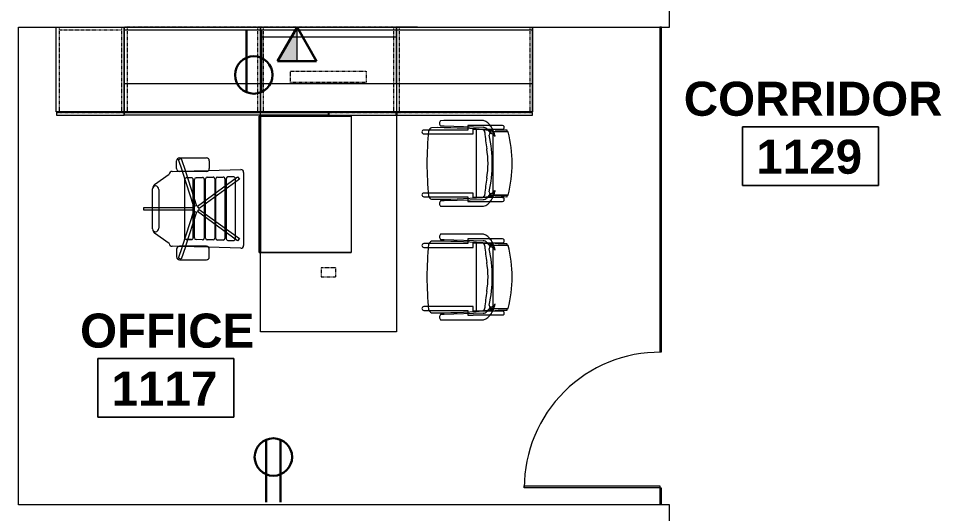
# Model space of a CAD drawing. Header units: inches. Extents: x -1221 to 179, y -822 to 880.
# Drawn here: x -276.9 to -32.7, y -57.3 to 73.6 of the extents above; entities that cross this region are included whole.
import ezdxf

# ---------------------------------------------------------------- set-up
doc = ezdxf.new("R2010")
doc.units = ezdxf.units.IN
doc.header["$MEASUREMENT"] = 0
doc.linetypes.add('X1$0$Dash', pattern=[0.25, 0.125, -0.125])
for name, color, linetype, lineweight in [('X1$0$A-ANNO-NOTE', 131, 'Continuous', 30), ('X1$0$A-AREA-IDEN', 2, 'Continuous', 9), ('X1$0$A-DOOR', 31, 'Continuous', 13), ('X1$0$A-WALL', 113, 'Continuous', 9), ('X1$0$I-FURN', 30, 'Continuous', 9), ('X1$0$I-FURN-PNLS', 30, 'X1$0$Dash', 9), ('X1$0$I-WALL', 2, 'Continuous', 9)]:
    doc.layers.add(name, color=color, linetype=linetype, lineweight=lineweight)
doc.styles.add('X1$0$Swis721 Lt BT_B', font='', dxfattribs={"height": 9})
doc.styles.get('X1$0$Swis721 Lt BT_B').set_extended_font_data('Swis721 Lt BT', bold=True)

# ---------------------------------------------------------------- blocks, each defined once
blk = doc.blocks.new('X1$0$Single Glass Door - 36_ x 84_-4893000-FIRST FLOOR POWER _ SIGNAL')
at = {"layer": 'X1$0$A-DOOR', "lineweight": 20}
for p, q in [((17.40625, -0.25), (17.90625, -0.25)), ((17.40625, -36.0625), (17.40625, -0.25)), ((17.90625, -0.25), (17.90625, -36.0625)), ((17.90625, -36.0625), (17.40625, -36.0625))]:
    blk.add_line(p, q, dxfattribs=at)
at = {"layer": 'X1$0$A-DOOR', "lineweight": 9}
blk.add_arc((17.90625, -0.25), 35.8125, 179.5, 270, dxfattribs=at)
blk = doc.blocks.new('X1$0$F - EXECUTIVE DESK 2 - F - EXECUTIVE DESK 2-V16-FIRST FLOOR POWER _ SIGNAL')
at = {"layer": 'X1$0$I-FURN'}
for p, q in [((23.5, -35.87), (23.5, -12)), ((23.5, -12), (23.5, -35.86)), ((23.5, -12), (59.5, -12)), ((23.5, -12), (59.5, -12)), ((59.5, -35.86), (59.5, -12)), ((59.5, -12), (59.5, -35.87)), ((23.5, -35.87), (23.5, -35.99)), ((23.5, -36), (23.5, -35.87)), ((23.5, -35.87), (23.5, -35.94)), ((23.5, -35.93), (23.5, -35.87)), ((59.5, -35.87), (23.5, -35.87)), ((59.5, -35.87), (23.5, -35.87)), ((23.5, -35.99), (23.5, -35.93)), ((23.5, -35.94), (23.5, -36)), ((23.5, -36), (23.5, -36.1)), ((23.5, -36.37), (23.5, -36)), ((23.5, -36.18), (23.5, -36)), ((23.5, -36.02), (23.5, -36.08)), ((23.5, -36.13), (23.5, -36.18)), ((23.5, -36.17), (23.5, -36.37)), ((23.5, -36.37), (59.5, -36.37)), ((59.5, -35.87), (59.5, -35.93)), ((59.5, -36), (59.5, -35.87)), ((59.5, -35.87), (59.5, -36)), ((59.5, -35.99), (59.5, -35.87)), ((59.5, -35.93), (59.5, -35.99)), ((59.5, -36), (59.5, -36.18)), ((59.5, -36), (59.5, -36.37)), ((59.5, -36.1), (59.5, -36)), ((59.5, -36.08), (59.5, -36.02)), ((59.5, -36.18), (59.5, -36.13)), ((59.5, -36.22), (59.5, -36.17)), ((59.5, -36.3), (59.5, -36.22)), ((59.5, -36.35), (59.5, -36.3)), ((59.5, -36.37), (59.5, -36.35)), ((37.84, -49.71), (37.6, -41.21)), ((38.35, -40.44), (57.65, -40.44)), ((58.4, -41.21), (58.16, -49.71)), ((39.55, -43.05), (39.55, -44.59)), ((39.55, -43.05), (39.55, -44.59)), ((39.56, -42.02), (40.16, -41.57)), ((47.26, -52.62), (39.56, -42.02)), ((55.91, -42.61), (39.99, -42.61)), ((55.91, -42.61), (39.99, -42.61)), ((40.16, -41.57), (47.86, -52.17)), ((48.14, -52.17), (55.84, -41.57)), ((56.44, -42.02), (48.74, -52.62)), ((55.84, -41.57), (56.44, -42.02)), ((56.35, -44.59), (56.35, -43.05)), ((56.35, -44.59), (56.35, -43.05)), ((39.61, -47.35), (39.61, -45.85)), ((39.61, -47.35), (39.61, -45.85)), ((39.99, -45.03), (55.9, -45.03)), ((39.99, -45.03), (55.9, -45.03)), ((40.06, -45.41), (55.82, -45.41)), ((40.06, -45.41), (55.82, -45.41)), ((56.26, -45.85), (56.26, -47.35)), ((56.26, -45.85), (56.26, -47.35)), ((39.61, -50.08), (39.61, -48.51)), ((39.61, -50.08), (39.61, -48.51)), ((55.82, -47.79), (40.06, -47.79)), ((55.82, -47.79), (40.06, -47.79)), ((40.06, -48.07), (55.78, -48.07)), ((40.06, -48.07), (55.78, -48.07)), ((56.22, -48.51), (56.22, -50.08)), ((56.22, -48.51), (56.22, -50.08)), ((34.54, -57.42), (34.54, -50.28)), ((35.28, -49.53), (37.36, -49.53)), ((38.06, -57.42), (37.84, -49.74)), ((38.11, -50.28), (38.11, -57.42)), ((55.78, -50.52), (40.06, -50.52)), ((55.78, -50.52), (40.06, -50.52)), ((40.12, -50.88), (55.75, -50.88)), ((40.12, -50.88), (55.75, -50.88)), ((57.9, -50.28), (57.9, -57.42)), ((58.16, -49.74), (57.94, -57.42)), ((60.72, -49.53), (58.64, -49.53)), ((61.47, -57.42), (61.47, -50.28)), ((38.11, -55.82), (47.17, -52.87)), ((47.41, -53.59), (38.15, -56.6)), ((39.76, -53.03), (39.68, -51.34)), ((39.68, -51.34), (39.76, -53.03)), ((55.67, -53.45), (40.2, -53.45)), ((55.67, -53.45), (40.2, -53.45)), ((47.17, -52.87), (47.41, -53.59)), ((47.86, -52.17), (47.26, -52.62)), ((48.74, -52.62), (48.14, -52.17)), ((48.6, -53.59), (48.83, -52.87)), ((57.85, -56.6), (48.6, -53.59)), ((48.83, -52.87), (57.9, -55.82)), ((56.19, -51.34), (56.11, -53.03)), ((56.19, -51.34), (56.11, -53.03)), ((34.71, -56.92), (38.01, -55.85)), ((38.01, -55.85), (38.11, -55.82)), ((39.8, -54.24), (39.84, -55.66)), ((39.8, -54.24), (39.84, -55.66)), ((55.67, -53.79), (40.24, -53.79)), ((40.24, -53.79), (55.67, -53.79)), ((40.28, -56.09), (55.63, -56.09)), ((40.28, -56.09), (55.63, -56.09)), ((47.63, -53.75), (48.38, -53.75)), ((47.63, -64.52), (47.63, -53.75)), ((48.38, -53.75), (48.38, -64.52)), ((56.07, -55.66), (56.11, -54.24)), ((56.11, -54.24), (56.07, -55.66)), ((57.9, -55.82), (57.99, -55.85)), ((57.99, -55.85), (61.29, -56.92)), ((34.95, -57.64), (34.71, -56.92)), ((38.04, -56.63), (34.95, -57.64)), ((37.36, -58.17), (35.28, -58.17)), ((38.11, -56.61), (38.04, -56.63)), ((38.06, -57.65), (38.06, -57.47)), ((38.11, -59.31), (38.06, -57.65)), ((57.94, -57.65), (57.89, -59.31)), ((57.96, -56.63), (57.9, -56.61)), ((57.94, -57.47), (57.94, -57.65)), ((61.06, -57.64), (57.96, -56.63)), ((58.64, -58.17), (60.72, -58.17)), ((61.29, -56.92), (61.06, -57.64)), ((41.56, -63.98), (38.81, -60.13)), ((57.19, -60.13), (54.44, -63.98)), ((42.87, -62.9), (53.13, -62.9)), ((53.31, -64.52), (42.69, -64.52)), ((53.27, -64.52), (42.73, -64.52)), ((47.63, -66.85), (47.63, -64.52)), ((48.38, -64.52), (48.38, -66.85)), ((48.38, -66.85), (47.63, -66.85))]:
    blk.add_line(p, q, dxfattribs=at)
for centre, radius, start, end in [((38.35, -41.19), 0.75, 90, 181.6253), ((57.65, -41.19), 0.75, 358.3747, 90), ((35.28, -50.28), 0.746, 90, 180), ((37.36, -50.28), 0.746, 0, 90), ((58.64, -50.28), 0.746, 90, 180), ((60.72, -50.28), 0.746, 0, 90), ((35.28, -57.42), 0.746, 180, 270), ((37.36, -57.42), 0.746, 270, 0), ((58.64, -57.42), 0.746, 180, 270), ((60.72, -57.42), 0.746, 270, 0), ((38.97, -59.29), 0.861, 181.6253, 259.2912), ((57.03, -59.29), 0.861, 280.7088, 358.3747), ((42.87, -63.87), 0.972, 90, 170), ((53.13, -63.87), 0.972, 10, 90), ((42.72, -63.02), 1.5, 219.5448, 268.6344), ((42.73, -63.71), 0.819, 180, 270), ((53.27, -63.71), 0.819, 270, 0), ((53.28, -63.02), 1.5, 271.3656, 320.4552)]:
    blk.add_arc(centre, radius, start, end, dxfattribs=at)
for centre, major_axis, ratio, start_param, end_param in [((39.99, -43.05), (0.441, 0), 0.994522, 1.570796, 3.141593), ((39.99, -43.05), (0.441, 0), 0.994522, 1.570796, 3.141593), ((55.91, -43.05), (0.441, 0), 0.994522, 0, 1.570796), ((55.91, -43.05), (0.441, 0), 0.994522, 0, 1.570796), ((39.99, -44.59), (0.441, 0), 0.994522, 3.141593, 4.712389), ((39.99, -44.59), (-0.441, 0), 0.994522, 0, 1.570796), ((40.06, -45.85), (0.441, 0), 0.999591, 1.570796, 3.141593), ((40.06, -45.85), (0.441, 0), 0.999591, 1.570796, 3.141593), ((55.82, -45.85), (0.441, 0), 0.999591, 0, 1.570796), ((55.82, -45.85), (-0.441, 0), 0.999591, 3.141593, 4.712389), ((55.9, -44.59), (-0.442, 0), 0.994522, 1.570796, 3.141593), ((55.9, -44.59), (-0.442, 0), 0.994522, 1.570796, 3.141593), ((40.06, -47.35), (0.441, 0), 0.999591, 3.141593, 4.712389), ((40.06, -47.35), (-0.441, 0), 0.999591, 0, 1.570796), ((40.06, -48.51), (0.441, 0), 0.999403, 1.570796, 3.141593), ((40.06, -48.51), (0.441, 0), 0.999403, 1.570796, 3.141593), ((55.78, -48.51), (0.441, 0), 0.999403, 0, 1.570796), ((55.78, -48.51), (0.441, 0), 0.999403, 0, 1.570796), ((55.82, -47.35), (0.441, 0), 0.999591, 4.712389, 6.283185), ((55.82, -47.35), (0.441, 0), 0.999591, 4.712389, 6.283185), ((40.06, -50.08), (0.441, 0), 0.999403, 3.141593, 4.712389), ((40.06, -50.08), (0.441, 0), 0.999403, 3.141593, 4.712389), ((40.12, -51.32), (0.441, 0), 0.998574, 1.570796, 3.191177), ((40.12, -51.32), (0.441, 0), 0.998574, 1.570796, 3.191177), ((55.75, -51.32), (0.441, 0), 0.998574, 6.233601, 7.853982), ((55.75, -51.32), (0.441, 0), 0.998574, 6.233601, 7.853982), ((55.78, -50.08), (0.441, 0), 0.999403, 4.712389, 6.283185), ((55.78, -50.08), (0.441, 0), 0.999403, 4.712389, 6.283185), ((40.2, -53.01), (0.441, 0), 0.998574, 3.191177, 4.712389), ((40.2, -53.01), (0.441, 0), 0.998574, 3.191177, 4.712389), ((55.67, -53.01), (0.441, 0), 0.998574, 4.712389, 6.233601), ((55.67, -53.01), (0.441, 0), 0.998574, 4.712389, 6.233601), ((40.24, -54.23), (0.441, 0), 0.99965, 1.570796, 3.16704), ((40.24, -54.23), (0.441, 0), 0.99965, 1.570796, 3.16704), ((40.28, -55.65), (0.441, 0), 0.99965, 3.16704, 4.712389), ((40.28, -55.65), (0.441, 0), 0.99965, 3.16704, 3.939715), ((40.28, -55.65), (0.441, 0), 0.99965, 3.939715, 4.712389), ((55.63, -55.65), (0.441, 0), 0.99965, 4.712389, 6.257738), ((55.63, -55.65), (0.441, 0), 0.99965, 4.712389, 6.257738), ((55.67, -54.23), (0.441, 0), 0.99965, 6.257738, 7.853982), ((55.67, -54.23), (0.441, 0), 0.99965, 6.257738, 7.853982)]:
    blk.add_ellipse(centre, major_axis=major_axis, ratio=ratio, start_param=start_param, end_param=end_param, dxfattribs=at)
at = {"layer": 'X1$0$I-FURN-PNLS', "linetype": 'Continuous'}
for p, q in [((0, 36), (15, 36)), ((15, 36), (0, 36)), ((0, 36), (15, 36)), ((0, 0), (0, 36)), ((0.75, 36), (0.75, 0)), ((15, 36), (22.38, 36)), ((22.38, 36), (15, 36)), ((15, 36), (15, 0)), ((22.38, 36), (22.38, 0)), ((22.38, 0), (22.38, 36)), ((22.5, 35.94), (22.5, 0.06)), ((23.25, 35.94), (22.5, 35.94)), ((23.25, 0.06), (23.25, 35.94)), ((0, 0), (0, 5.6)), ((0, 5.6), (0, 0)), ((0, 0), (0.75, 0)), ((0, -72), (0, 0)), ((0, 0), (0.75, 0)), ((0, -72), (0, 0)), ((0, 0), (0.75, 0)), ((15, 0), (0, 0)), ((0.75, 0), (0.75, -72)), ((0.75, 0), (0.75, -72)), ((0.75, 0), (2.5, 0)), ((2.5, -36), (2.5, 0)), ((2.5, 0), (15, 0)), ((2.5, 0), (15, 0)), ((15, 0), (80.5, 0)), ((15, 0), (22.38, 0)), ((22.38, 0), (22.38, -36)), ((22.5, 0.06), (23.25, 0.06)), ((80.5, 0), (80.5, -36)), ((0, 0), (15, 0)), ((0, -72), (0, 0)), ((0, -72), (0, 0)), ((0, 0), (0.75, 0)), ((0, -36), (0, 0)), ((0.75, 0), (0.75, -72)), ((0.75, 0), (2.5, 0)), ((2.5, 0), (15, 0)), ((15, 0), (15, -72)), ((15, 0), (22.38, 0)), ((22.38, 0), (22.38, -36)), ((23.25, -0.06), (22.5, -0.06)), ((22.5, -0.06), (22.5, -17.94)), ((23.25, -17.94), (23.25, -0.06)), ((23.5, -36.37), (23.5, -12)), ((23.5, -12), (59.5, -12)), ((59.5, -12), (59.5, -36.37)), ((22.5, -17.94), (23.25, -17.94)), ((22.5, -18.06), (23.25, -18.06)), ((22.5, -35.94), (22.5, -18.06)), ((23.25, -18.06), (23.25, -35.94)), ((0, -36), (0.75, -36)), ((0, -72), (0, -36)), ((0.75, -36), (0, -36)), ((0.75, -36), (2.5, -36)), ((2.5, -36), (0.75, -36)), ((15, -36), (2.5, -36)), ((2.5, -36), (15, -36)), ((15, -36), (2.5, -36)), ((80.5, -36), (15, -36)), ((15, -36), (22.38, -36)), ((22.38, -36), (15, -36)), ((22.38, -36), (22.38, -72)), ((22.38, -36), (22.38, -72)), ((23.25, -35.94), (22.5, -35.94)), ((22.5, -36.06), (23.25, -36.06)), ((22.5, -71.94), (22.5, -36.06)), ((23.25, -36.06), (23.25, -71.94)), ((59.5, -36.37), (23.5, -36.37)), ((15, -72), (0, -72)), ((0.75, -72), (0, -72)), ((0.75, -72), (0, -72)), ((0.75, -72), (0, -72)), ((0, -72), (22.38, -72)), ((0, -90), (0, -72)), ((0.75, -72), (0, -72)), ((15, -72), (0.75, -72)), ((15, -72), (0.75, -72)), ((22.38, -72), (15, -72)), ((22.38, -72), (15, -72)), ((22.38, -72), (22.38, -90)), ((23.25, -71.94), (22.5, -71.94)), ((23.28, -72.06), (22.53, -72.06)), ((22.53, -72.06), (22.53, -89.94)), ((23.28, -89.94), (23.28, -72.06)), ((22.38, -90), (0, -90)), ((22.53, -89.94), (23.28, -89.94))]:
    blk.add_line(p, q, dxfattribs=at)
at = {"layer": 'X1$0$I-FURN-PNLS'}
for p, q in [((0, 0), (0, 36)), ((0, 35.25), (15, 35.25)), ((15, 35.25), (22.38, 35.25)), ((22.38, 0), (22.38, 36)), ((22.5, 0.06), (22.5, 35.94)), ((0, 0.75), (15, 0.75)), ((0, 0), (0, -72)), ((15, 0.75), (22.38, 0.75)), ((22.38, 0), (22.38, -36)), ((0, 0), (0, -36)), ((0, -0.75), (0.75, -0.75)), ((0.75, -0.75), (2.5, -0.75)), ((2.5, -0.75), (15, -0.75)), ((15, -0.75), (22.38, -0.75)), ((22.5, -17.94), (22.5, -0.06)), ((11.63, -8), (14.63, -8)), ((11.63, -28), (11.63, -8)), ((14.63, -8), (14.63, -28)), ((63.57, -16.03), (63.57, -19.97)), ((65.93, -16.03), (63.57, -16.03)), ((65.93, -19.97), (65.93, -16.03)), ((22.5, -18.06), (22.5, -35.94)), ((63.57, -19.97), (65.93, -19.97)), ((14.63, -28), (11.63, -28)), ((0, -35.25), (0.75, -35.25)), ((0, -36), (0, -72)), ((0.75, -35.25), (2.5, -35.25)), ((2.5, -35.25), (15, -35.25)), ((15, -35.25), (22.38, -35.25)), ((22.38, -36), (22.38, -72)), ((22.5, -36.06), (22.5, -71.94)), ((0, -36.75), (0.75, -36.75)), ((0.75, -36.75), (15, -36.75)), ((15, -36.75), (22.38, -36.75)), ((0, -71.25), (0.75, -71.25)), ((0, -72.75), (22.38, -72.75)), ((0.75, -71.25), (15, -71.25)), ((0.75, -72.75), (0.75, -89.25)), ((15, -71.25), (22.38, -71.25)), ((22.53, -89.94), (22.53, -72.06)), ((0, -89.25), (22.38, -89.25))]:
    blk.add_line(p, q, dxfattribs=at)
blk = doc.blocks.new('X1$0$F-Haworth_Chair_X99-Seminar - X99 Seminar Chair with Glides-V17-FIRST FLOOR POWER _ SIGNAL')
at = {"layer": 'X1$0$I-FURN'}
for p, q in [((-10.04, 10.02), (-10.04, 6.81)), ((-9.04, 7.4), (-9.04, 10.02)), ((-8.34, 11.52), (-8.42, 7.57)), ((-8.42, 7.57), (-8.34, 11.37)), ((8.42, 7.57), (8.34, 11.52)), ((8.34, 11.37), (8.42, 7.57)), ((9.04, 10.02), (9.04, 7.4)), ((10.04, 6.81), (10.04, 10.02)), ((-9.04, 5.99), (-9.04, 7.4)), ((-8.62, 7.42), (-8.68, 6.87)), ((-8.6, 7.6), (-8.62, 7.43)), ((-8.49, 7.6), (-8.56, 7.6)), ((-7.65, 7.6), (-8.4, 7.6)), ((7.65, 7.6), (-7.65, 7.6)), ((-7.18, 7.99), (-7.21, 8.13)), ((7.21, 8.13), (7.18, 7.99)), ((8.4, 7.6), (7.65, 7.6)), ((8.56, 7.6), (8.49, 7.6)), ((8.62, 7.43), (8.6, 7.6)), ((8.68, 6.87), (8.62, 7.42)), ((9.04, 7.4), (9.04, 5.99)), ((-11.32, 5.06), (-11.32, -5.48)), ((-10.04, 6.81), (-10.04, 5)), ((-10.04, 4.99), (-10.04, 2.27)), ((-9.92, -5.36), (-9.57, 4.97)), ((-9.13, 5.92), (-8.07, 6.77)), ((-9.04, 3.62), (-9.04, 5.99)), ((-8.88, 4.99), (-8.89, 4.91)), ((-8.75, 6.22), (-8.88, 4.99)), ((-8.68, 6.87), (-8.75, 6.22)), ((-8.61, 6.81), (-8.23, 6.95)), ((-8.03, 6.81), (-7.95, 6.87)), ((7.95, 6.87), (8.03, 6.81)), ((8.07, 6.77), (9.13, 5.92)), ((8.23, 6.95), (8.61, 6.81)), ((8.75, 6.22), (8.68, 6.87)), ((8.88, 4.99), (8.75, 6.22)), ((8.89, 4.91), (8.88, 4.99)), ((9.04, 5.99), (9.04, 3.62)), ((9.57, 4.97), (9.92, -5.36)), ((10.04, 5), (10.04, 6.81)), ((10.04, 2.27), (10.04, 4.99)), ((11.32, -5.48), (11.32, 5.06)), ((-8.9, 4.8), (-9.07, 3.2)), ((-9.07, 3.2), (-9.07, 3.12)), ((-9.07, 3.12), (-5.8, 3.12)), ((-9.04, 3.43), (-9.04, 3.62)), ((-9.04, 3.12), (-9.04, 3.43)), ((-9.04, 2.27), (-9.04, 3.12)), ((-5.79, 3.12), (9.07, 3.12)), ((9.07, 3.2), (8.9, 4.8)), ((9.04, 3.62), (9.04, 3.43)), ((9.04, 3.43), (9.04, 3.12)), ((9.04, 3.12), (9.04, 2.27)), ((9.07, 3.12), (9.07, 3.2)), ((-10.04, 2.27), (-10.07, 2.27)), ((-10.07, 2.27), (-10.07, 0.89)), ((-10.07, 0.89), (-9.71, 0.89)), ((-9.71, 0.89), (-9.2, 0.89)), ((-9.2, 0.89), (-8.82, 0.89)), ((-7.83, 2.27), (-9.04, 2.27)), ((-8.82, 0.89), (-8.82, -9.44)), ((-7.83, -9.57), (-7.83, 2.27)), ((9.04, 2.27), (7.83, 2.27)), ((7.83, 2.27), (7.83, -9.57)), ((8.82, 0.89), (9.2, 0.89)), ((8.82, -9.44), (8.82, 0.89)), ((9.2, 0.89), (9.71, 0.89)), ((9.71, 0.89), (10.07, 0.89)), ((10.07, 2.27), (10.04, 2.27)), ((10.07, 0.89), (10.07, 2.27)), ((-11.32, -5.48), (-11.3, -6.32)), ((-9.92, -6.36), (-9.92, -5.36)), ((9.92, -5.36), (9.92, -6.36)), ((11.3, -6.32), (11.32, -5.48)), ((-8.82, -9.44), (-8.82, -10.78)), ((-7.83, -10.78), (-7.83, -9.57)), ((7.83, -9.57), (7.83, -10.78)), ((8.82, -10.78), (8.82, -9.44))]:
    blk.add_line(p, q, dxfattribs=at)
for centre, radius, start, end in [((0, -20.29), 32.89, 75.3075, 104.696), ((-9.54, 10.02), 0.498, 360, 180), ((-36.06, 10.03), 27.2, 355.9857, 2.5118), ((0, -20.73), 33.17, 104.5766, 105.5522), ((0, -20.73), 33.17, 74.4478, 75.4234), ((36.06, 10.03), 27.2, 177.4882, 184.0143), ((9.54, 10.02), 0.498, 360, 180), ((-4.71, -1.15), 9.61, 116.0036, 121.9522), ((-5.2, 7.86), 3.74, 175.9857, 189.9064), ((-4.71, -1.15), 9.61, 113.5094, 116.0036), ((-4.71, -1.15), 9.61, 112.927, 113.3607), ((-4.71, -1.15), 9.61, 105.0666, 112.7369), ((-7.37, 7.55), 1.05, 178.8214, 214.7998), ((-7.37, 7.55), 1.05, 178.8214, 264.0446), ((-6.55, 6.76), 1.38, 147.5752, 174.9122), ((-6.55, 6.76), 1.38, 117.0503, 145.9813), ((0, -26.49), 33.83, 77.2285, 102.7715), ((6.55, 6.76), 1.38, 48.4842, 62.9497), ((4.71, -1.15), 9.61, 67.2631, 74.9334), ((6.55, 6.76), 1.38, 34.0187, 48.4842), ((7.37, 7.55), 1.05, 275.9554, 1.1786), ((6.55, 6.76), 1.38, 5.0878, 32.4248), ((7.37, 7.55), 1.05, 325.2002, 1.1786), ((4.71, -1.15), 9.61, 66.6393, 67.073), ((4.71, -1.15), 9.61, 63.9964, 66.4906), ((5.2, 7.86), 3.74, 350.0936, 4.0143), ((4.71, -1.15), 9.61, 58.0478, 63.9964), ((-7.87, 3.92), 3.63, 121.9522, 161.8211), ((-8.18, 4.9), 1.39, 132.8922, 177.1987), ((-8.24, 4.59), 0.763, 84.2338, 165.7662), ((-8.28, 7.33), 0.613, 189.9064, 237.4573), ((-11.32, 48.08), 42.84, 274.2301, 280.0233), ((0, -15.97), 22.19, 79.9767, 100.0233), ((11.32, 48.08), 42.84, 259.9767, 265.7699), ((8.24, 4.59), 0.763, 14.2338, 95.7662), ((8.28, 7.33), 0.613, 302.5427, 350.0936), ((8.18, 4.9), 1.39, 2.8013, 47.1078), ((7.87, 3.92), 3.63, 18.1789, 58.0478), ((144.06, -7.32), 153.52, 175.4787, 180.5251), ((-144.06, -7.32), 153.52, 359.4749, 4.5213), ((-10.58, -5.68), 0.956, 221.8901, 314.1099), ((10.58, -5.68), 0.956, 225.8901, 318.1099), ((-8.21, -8.28), 1.31, 200.0433, 249.9567), ((0, 75.01), 84.96, 264.1475, 275.8525), ((8.21, -8.28), 1.31, 290.0433, 339.9567), ((-8.32, -10.78), 0.495, 180, 360), ((8.32, -10.78), 0.495, 180, 360)]:
    blk.add_arc(centre, radius, start, end, dxfattribs=at)
blk = doc.blocks.new('X1$0$F-Haworth_Chair_X99-Seminar - X99 Seminar Chair with Glides-V18-FIRST FLOOR POWER _ SIGNAL')
at = {"layer": 'X1$0$I-FURN'}
for p, q in [((-10.04, 10.02), (-10.04, 6.81)), ((-9.04, 7.4), (-9.04, 10.02)), ((-8.34, 11.52), (-8.42, 7.57)), ((-8.42, 7.57), (-8.34, 11.37)), ((8.42, 7.57), (8.34, 11.52)), ((8.34, 11.37), (8.42, 7.57)), ((9.04, 10.02), (9.04, 7.4)), ((10.04, 6.81), (10.04, 10.02)), ((-9.04, 5.99), (-9.04, 7.4)), ((-8.62, 7.42), (-8.68, 6.87)), ((-8.6, 7.6), (-8.62, 7.43)), ((-8.49, 7.6), (-8.56, 7.6)), ((-7.65, 7.6), (-8.4, 7.6)), ((7.65, 7.6), (-7.65, 7.6)), ((-7.18, 7.99), (-7.21, 8.13)), ((7.21, 8.13), (7.18, 7.99)), ((8.4, 7.6), (7.65, 7.6)), ((8.56, 7.6), (8.49, 7.6)), ((8.62, 7.43), (8.6, 7.6)), ((8.68, 6.87), (8.62, 7.42)), ((9.04, 7.4), (9.04, 5.99)), ((-11.32, 5.06), (-11.32, -5.48)), ((-10.04, 6.81), (-10.04, 5)), ((-10.04, 4.99), (-10.04, 2.27)), ((-9.92, -5.36), (-9.57, 4.97)), ((-9.13, 5.92), (-8.07, 6.77)), ((-9.04, 3.62), (-9.04, 5.99)), ((-8.88, 4.99), (-8.89, 4.91)), ((-8.75, 6.22), (-8.88, 4.99)), ((-8.68, 6.87), (-8.75, 6.22)), ((-8.61, 6.81), (-8.23, 6.95)), ((-8.03, 6.81), (-7.95, 6.87)), ((7.95, 6.87), (8.03, 6.81)), ((8.07, 6.77), (9.13, 5.92)), ((8.23, 6.95), (8.61, 6.81)), ((8.75, 6.22), (8.68, 6.87)), ((8.88, 4.99), (8.75, 6.22)), ((8.89, 4.91), (8.88, 4.99)), ((9.04, 5.99), (9.04, 3.62)), ((9.57, 4.97), (9.92, -5.36)), ((10.04, 5), (10.04, 6.81)), ((10.04, 2.27), (10.04, 4.99)), ((11.32, -5.48), (11.32, 5.06)), ((-8.9, 4.8), (-9.07, 3.2)), ((-9.07, 3.2), (-9.07, 3.12)), ((-9.07, 3.12), (9.07, 3.12)), ((-9.04, 3.43), (-9.04, 3.62)), ((-9.04, 3.12), (-9.04, 3.43)), ((-9.04, 2.27), (-9.04, 3.12)), ((9.07, 3.2), (8.9, 4.8)), ((9.04, 3.62), (9.04, 3.43)), ((9.04, 3.43), (9.04, 3.12)), ((9.04, 3.12), (9.04, 2.27)), ((9.07, 3.12), (9.07, 3.2)), ((-10.04, 2.27), (-10.07, 2.27)), ((-10.07, 2.27), (-10.07, 0.89)), ((-10.07, 0.89), (-9.71, 0.89)), ((-9.71, 0.89), (-9.2, 0.89)), ((-9.2, 0.89), (-8.82, 0.89)), ((-7.83, 2.27), (-9.04, 2.27)), ((-8.82, 0.89), (-8.82, -9.44)), ((-7.83, -9.57), (-7.83, 2.27)), ((9.04, 2.27), (7.83, 2.27)), ((7.83, 2.27), (7.83, -9.57)), ((8.82, 0.89), (9.2, 0.89)), ((8.82, -9.44), (8.82, 0.89)), ((9.2, 0.89), (9.71, 0.89)), ((9.71, 0.89), (10.07, 0.89)), ((10.07, 2.27), (10.04, 2.27)), ((10.07, 0.89), (10.07, 2.27)), ((-11.32, -5.48), (-11.3, -6.32)), ((-9.92, -6.36), (-9.92, -5.36)), ((9.92, -5.36), (9.92, -6.36)), ((11.3, -6.32), (11.32, -5.48)), ((-8.82, -9.44), (-8.82, -10.78)), ((-7.83, -10.78), (-7.83, -9.57)), ((7.83, -9.57), (7.83, -10.78)), ((8.82, -10.78), (8.82, -9.44))]:
    blk.add_line(p, q, dxfattribs=at)
for centre, radius, start, end in [((0, -20.29), 32.89, 75.3075, 104.696), ((-9.54, 10.02), 0.498, 360, 180), ((-36.06, 10.03), 27.2, 355.9857, 2.5118), ((0, -20.73), 33.17, 104.5766, 105.5522), ((0, -20.73), 33.17, 74.4478, 75.4234), ((36.06, 10.03), 27.2, 177.4882, 184.0143), ((9.54, 10.02), 0.498, 360, 180), ((-4.71, -1.15), 9.61, 116.0036, 121.9522), ((-5.2, 7.86), 3.74, 175.9857, 189.9064), ((-4.71, -1.15), 9.61, 113.5094, 116.0036), ((-4.71, -1.15), 9.61, 105.0666, 112.7369), ((-7.37, 7.55), 1.05, 178.8214, 214.7998), ((-7.37, 7.55), 1.05, 178.8214, 264.0446), ((-6.55, 6.76), 1.38, 147.5752, 174.9122), ((-6.55, 6.76), 1.38, 117.0503, 145.9813), ((0, -26.49), 33.83, 77.2285, 102.7715), ((6.55, 6.76), 1.38, 34.0187, 62.9497), ((4.71, -1.15), 9.61, 67.2631, 74.9334), ((7.37, 7.55), 1.05, 275.9554, 1.1786), ((6.55, 6.76), 1.38, 5.0878, 32.4248), ((7.37, 7.55), 1.05, 325.2002, 1.1786), ((4.71, -1.15), 9.61, 66.6393, 67.073), ((4.71, -1.15), 9.61, 63.9964, 66.4906), ((5.2, 7.86), 3.74, 350.0936, 4.0143), ((4.71, -1.15), 9.61, 58.0478, 63.9964), ((-7.87, 3.92), 3.63, 121.9522, 161.8211), ((-8.18, 4.9), 1.39, 132.8922, 177.1987), ((-8.24, 4.59), 0.763, 84.2338, 165.7662), ((-8.28, 7.33), 0.613, 189.9064, 237.4573), ((-11.32, 48.08), 42.84, 274.2301, 280.0233), ((0, -15.97), 22.19, 79.9767, 100.0233), ((11.32, 48.08), 42.84, 259.9767, 265.7699), ((8.24, 4.59), 0.763, 14.2338, 95.7662), ((8.28, 7.33), 0.613, 302.5427, 350.0936), ((8.18, 4.9), 1.39, 2.8013, 47.1078), ((7.87, 3.92), 3.63, 18.1789, 58.0478), ((144.06, -7.32), 153.52, 175.4787, 180.5251), ((-144.06, -7.32), 153.52, 359.4749, 4.5213), ((-10.58, -5.68), 0.956, 221.8901, 314.1099), ((10.58, -5.68), 0.956, 225.8901, 318.1099), ((-8.21, -8.28), 1.31, 200.0433, 249.9567), ((0, 75.01), 84.96, 264.1475, 275.8525), ((8.21, -8.28), 1.31, 290.0433, 339.9567), ((-8.32, -10.78), 0.495, 180, 360), ((8.32, -10.78), 0.495, 180, 360)]:
    blk.add_arc(centre, radius, start, end, dxfattribs=at)
blk = doc.blocks.new('X1$0$Room Tag - Room Name and Number-3379422-FIRST FLOOR POWER _ SIGNAL')
at = {"layer": 'X1$0$A-AREA-IDEN'}
for p, q in [((-0.1881, -0.1636), (-0.1881, -0.0018)), ((-0.1881, -0.0018), (0.1869, -0.0018)), ((0.1869, -0.0018), (-0.1881, -0.0018)), ((-0.1881, -0.0018), (-0.1881, -0.1636)), ((0.1869, -0.0018), (0.1869, -0.1636)), ((0.1869, -0.1636), (0.1869, -0.0018)), ((0.1869, -0.1636), (-0.1881, -0.1636)), ((-0.1881, -0.1636), (0.1869, -0.1636))]:
    blk.add_line(p, q, dxfattribs=at)
blk = doc.blocks.new('X1')
at = {"layer": 'X1$0$A-ANNO-NOTE', "lineweight": 9}
blk.add_hatch(color=256, dxfattribs=at).paths.add_polyline_path([(-203.18, 62.31), (-203.18, 71.25), (-208.34, 62.31)], flags=0)
for p, q in [((-203.18, 71.25), (-208.34, 62.31)), ((-203.18, 62.31), (-203.18, 71.25)), ((-208.34, 62.31), (-203.18, 62.31))]:
    blk.add_line(p, q, dxfattribs=at)
at = {"layer": 'X1$0$A-ANNO-NOTE'}
for p, q in [((-203.18, 71.25), (-208.34, 62.31)), ((-203.18, 71.25), (-198.02, 62.31)), ((-216.52, 70.59), (-216.52, 54.07)), ((-212.69, 70.59), (-212.69, 54.07)), ((-198.02, 62.31), (-208.34, 62.31)), ((-211.35, -54.29), (-211.35, -37.76)), ((-207.52, -54.29), (-207.52, -37.76))]:
    blk.add_line(p, q, dxfattribs=at)
for centre in [(-214.61, 58.63), (-209.44, -42.33)]:
    blk.add_circle(centre, 4.95, dxfattribs=at)
at = {"layer": 'X1$0$A-WALL', "lineweight": 13}
for p, q in [((-276.86, 71.25), (-109.61, 71.25)), ((-106.74, 71.25), (-107.24, 71.25)), ((-104.61, -54.94), (-276.86, -54.94)), ((-104.61, -59.57), (-104.61, -54.94))]:
    blk.add_line(p, q, dxfattribs=at)
at = {"layer": 'X1$0$I-WALL', "lineweight": 13}
for p, q in [((-104.61, 71.25), (-104.61, 80.87)), ((-276.86, -54.94), (-276.86, 71.25)), ((-109.61, 71.25), (-107.24, 71.25)), ((-107.24, 71.25), (-107.24, -14.54)), ((-106.74, -14.54), (-106.74, 71.25)), ((-106.74, 71.25), (-104.61, 71.25)), ((-107.24, -14.54), (-106.74, -14.54)), ((-107.24, -50.54), (-107.24, -54.94)), ((-106.74, -50.54), (-107.24, -50.54)), ((-106.74, -54.94), (-106.74, -50.54))]:
    blk.add_line(p, q, dxfattribs=at)
at = {"layer": 'X1$0$A-AREA-IDEN', "xscale": 95.99999999999994, "yscale": 95.99999999999994, "zscale": 95.99999999999994}
for p in [(-67.25, 45.13), (-237.82, -16.13)]:
    blk.add_blockref('X1$0$Room Tag - Room Name and Number-3379422-FIRST FLOOR POWER _ SIGNAL', p, dxfattribs=at)
at = {"layer": 'X1$0$A-DOOR', "rotation": 270.0000000000001}
blk.add_blockref('X1$0$Single Glass Door - 36_ x 84_-4893000-FIRST FLOOR POWER _ SIGNAL', (-106.99, -32.54), dxfattribs=at)
at = {"layer": 'X1$0$I-FURN', "rotation": 269.9999999999997}
for name, p in [('X1$0$F - EXECUTIVE DESK 2 - F - EXECUTIVE DESK 2-V16-FIRST FLOOR POWER _ SIGNAL', (-176.86, 71.25)), ('X1$0$F-Haworth_Chair_X99-Seminar - X99 Seminar Chair with Glides-V18-FIRST FLOOR POWER _ SIGNAL', (-158.86, 35.25)), ('X1$0$F-Haworth_Chair_X99-Seminar - X99 Seminar Chair with Glides-V17-FIRST FLOOR POWER _ SIGNAL', (-158.86, 5.25))]:
    blk.add_blockref(name, p, dxfattribs=at)
at = {"layer": 'X1$0$A-AREA-IDEN', "char_height": 9, "attachment_point": 1, "style": 'X1$0$Swis721 Lt BT_B'}
for s, insert, width in [('CORRIDOR', (-100.86, 56.85), 81.204), ('1129', (-81.66, 41.53), 33.936), ('OFFICE', (-260.56, -4.42), 54.843), ('1117', (-252.23, -19.73), 33.936)]:
    blk.add_mtext(s, dxfattribs=dict(at, insert=insert, width=width))

msp = doc.modelspace()

# ---------------------------------------------------------------- block references
at = {"color": 253}
msp.add_blockref('X1', (0, 0), dxfattribs=at)

doc.saveas('drawing.dxf')
